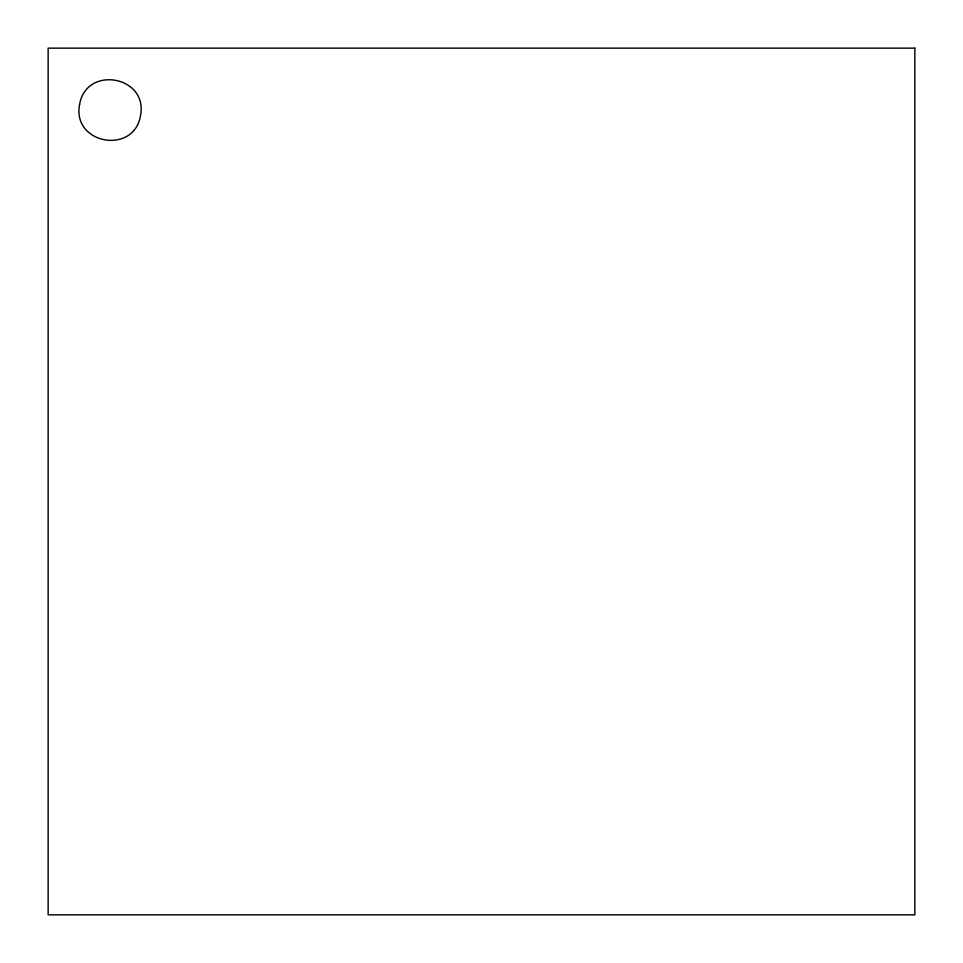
<?xml version="1.0" encoding="UTF-8"?>
<svg xmlns="http://www.w3.org/2000/svg" width="963" height="963" viewBox="0 0 963 963"><rect width="100%" height="100%" fill="white"/><g stroke="black" fill="none" stroke-linecap="round" stroke-linejoin="round"><path stroke-width="1.44" d="M79.568 104.678C71.936 144.233 134.194 155.212 140.538 115.428C148.182 75.872 85.924 64.894 79.568 104.678M914.85 48.15L48.15 48.15L48.15 914.85L914.85 914.85L914.85 48.15"/></g></svg>
